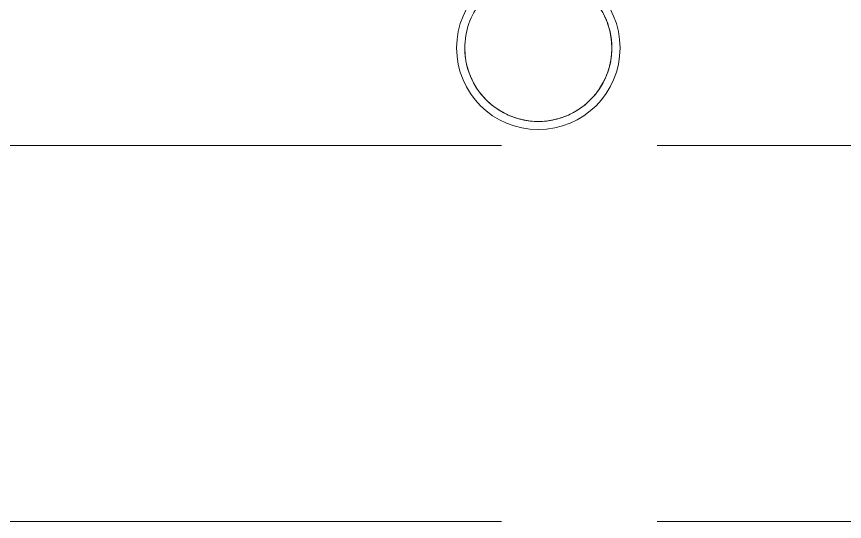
# Model space of a CAD drawing. Header units: millimetres. Extents: x 855 to 84199, y -1987 to 21700.
# Drawn here: x 12591 to 15124, y 17000 to 18545 of the extents above; entities that cross this region are included whole.
import ezdxf

# ---------------------------------------------------------------- set-up
doc = ezdxf.new("R2010")
doc.units = ezdxf.units.MM
doc.linetypes.add('Осевая', pattern=[3175, 635, -476.25, 1587.5, -476.25])
doc.layers.add('I-FURN-1', color=7, linetype='Continuous', lineweight=9, true_color=0xf0f0f0)
doc.layers.add('Оси-2', color=7, linetype='Осевая', lineweight=9)

# ---------------------------------------------------------------- blocks, each defined once
blk = doc.blocks.new('ПУФ1 - 1_53б-32041660-План разверток пом_ 1_60_ Этаж 1')
at = {"layer": 'I-FURN-1'}
for radius, start, end in [(250, 360, 180), (250, 0, 180), (225, 360, 141.0212), (225, 77.1429, 141.0212), (225, 38.5714, 77.1429), (225, 141.4286, 180), (225, 141.4286, 180), (225, 25.7143, 38.5714), (225, 0, 25.7143), (250, 180, 360), (225, 180, 360), (225, 180, 231.4286), (225, 321.4286, 360), (250, 180, 360), (225, 295.7143, 321.4286), (225, 231.4286, 244.2857), (225, 244.2857, 257.1429), (225, 257.1429, 270), (225, 270, 282.8571), (225, 282.8571, 295.7143)]:
    blk.add_arc((0, 0), radius, start, end, dxfattribs=at)

msp = doc.modelspace()

# ---------------------------------------------------------------- linework, layer by layer
at = {"layer": 'Оси-2'}
for p, q in [((11375.9, 18150), (23203.9, 18150)), ((11375.9, 17000), (23203.9, 17000))]:
    msp.add_line(p, q, dxfattribs=at)

# ---------------------------------------------------------------- block references
at = {"layer": 'I-FURN-1'}
msp.add_blockref('ПУФ1 - 1_53б-32041660-План разверток пом_ 1_60_ Этаж 1', (14187.4, 18448.8), dxfattribs=at)

doc.saveas('drawing.dxf')
